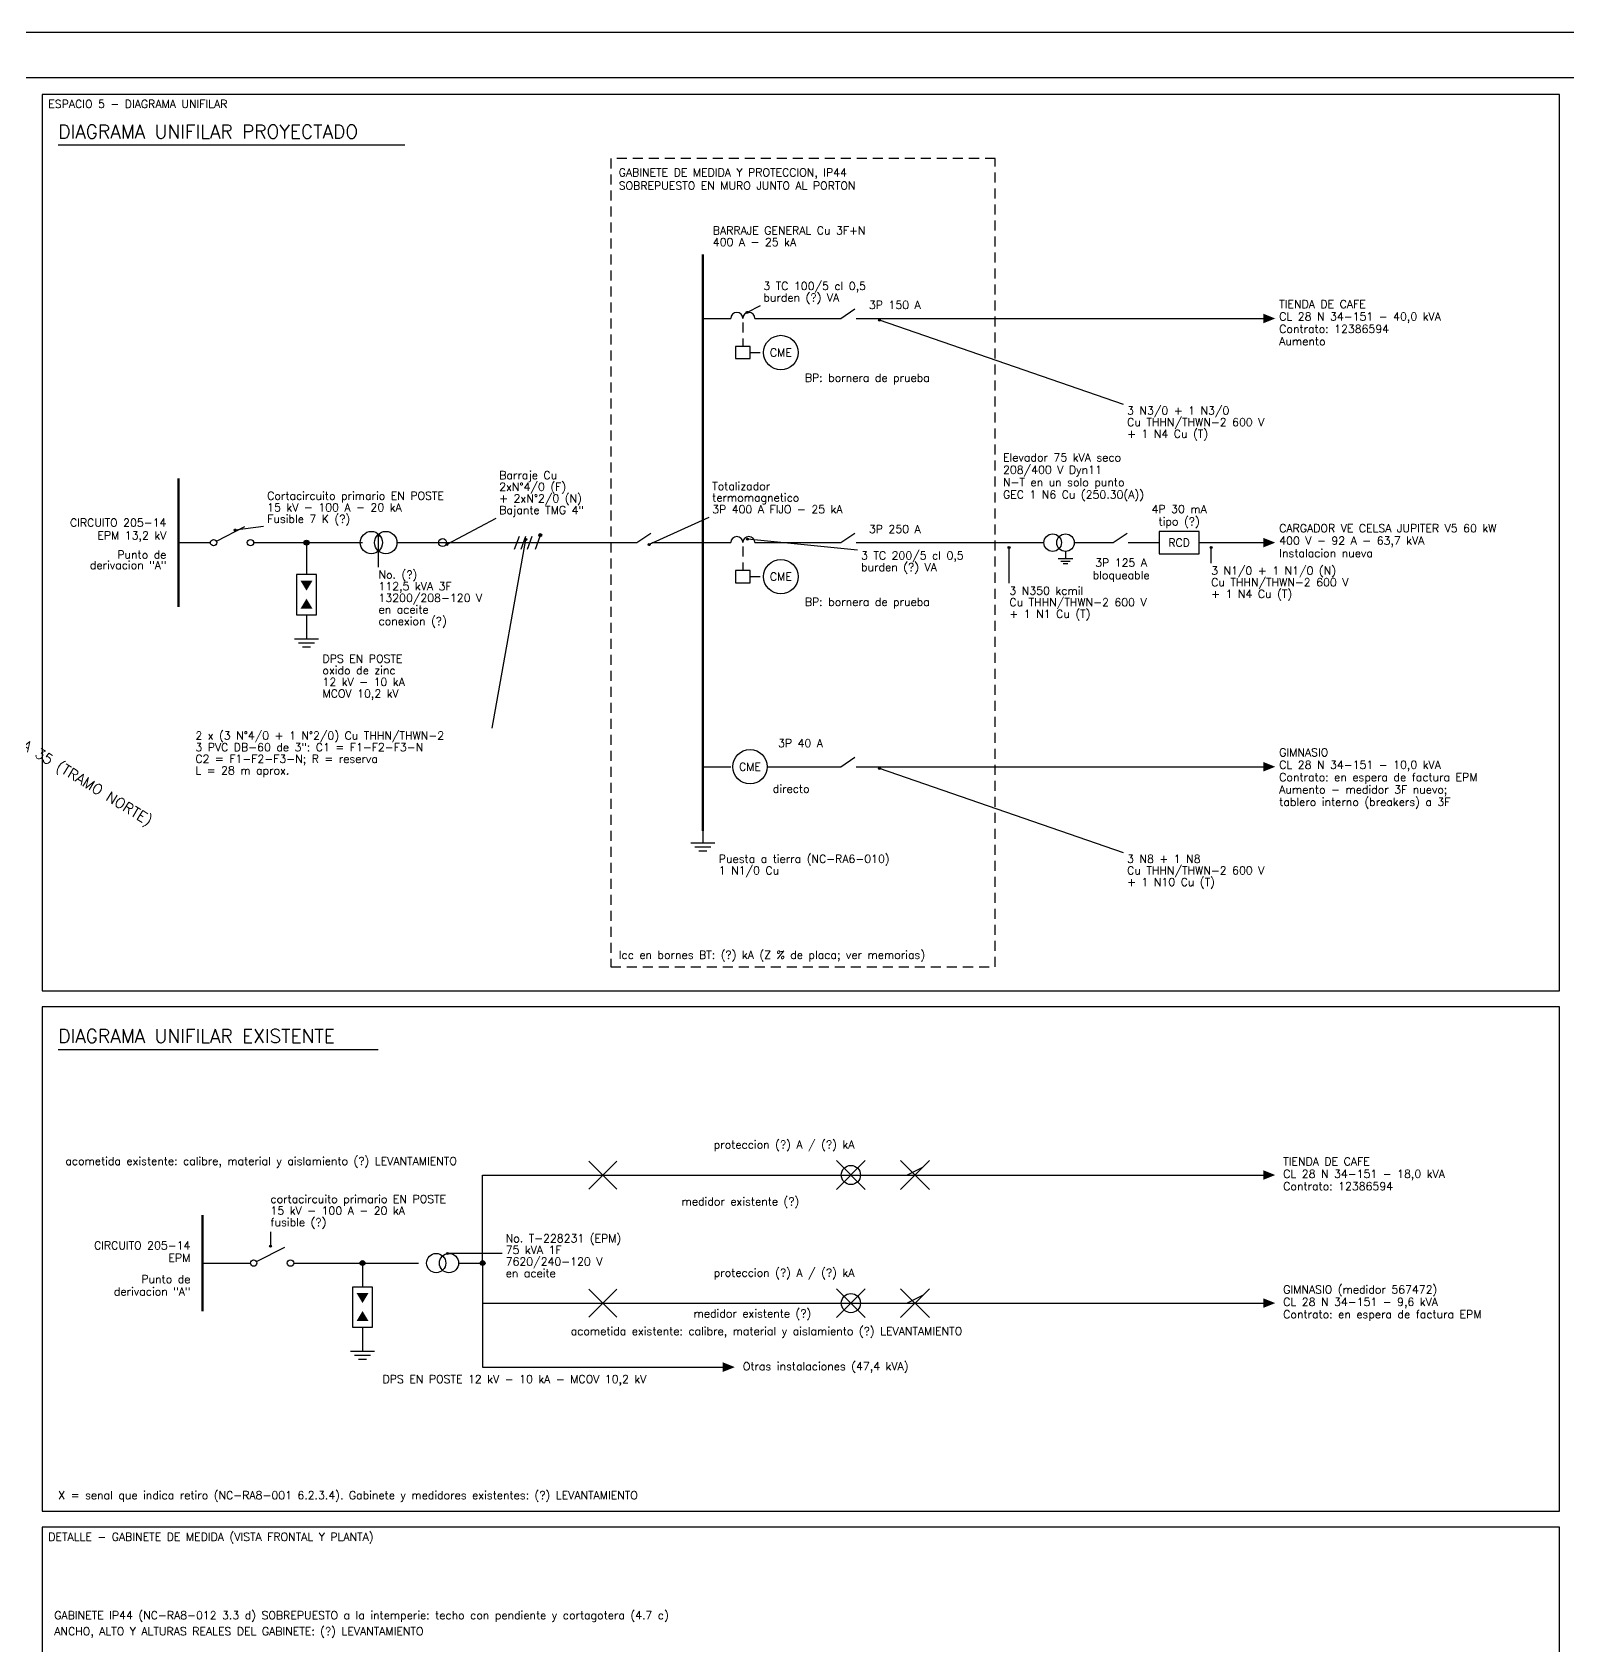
# Paper-space layout 'PLANO 01 DE 01' of a CAD drawing. Header units: millimetres. Extents: x 8 to 1180, y 4 to 828.
# Drawn here: x 394.5 to 778.1, y 424.4 to 827.5 of the extents above; entities that cross this region are included whole.
import ezdxf
from ezdxf.enums import TextEntityAlignment as Align

# ---------------------------------------------------------------- set-up
doc = ezdxf.new("R2010")
doc.units = ezdxf.units.MM
doc.linetypes.add('TRAZOS', pattern=[4, 2.5, -1.5])
doc.styles.add('E2', font='romans.shx')

psp = doc.layouts.new('PLANO 01 DE 01')

# ---------------------------------------------------------------- hatches: boundary and pattern name
h = psp.add_hatch(color=8)
edge = h.paths.add_edge_path()
edge.add_arc((573.07, 757.54), 0.25, 0, 360)
h = psp.add_hatch(color=8)
edge = h.paths.add_edge_path()
edge.add_arc((606.13, 755.61), 0.25, 0, 360)
for color, points in [(5, [(702, 754.8), (705, 756), (702, 757.2)]), (5, [(702, 698.8), (705, 700), (702, 701.2)]), (7, [(463, 688), (461.5, 690.5), (464.5, 690.5)]), (7, [(463, 686), (461.5, 683.5), (464.5, 683.5)]), (5, [(702, 642.8), (705, 644), (702, 645.2)]), (7, [(702, 540.8), (705, 542), (702, 543.2)]), (7, [(477, 510), (475.5, 512.5), (478.5, 512.5)]), (7, [(477, 508), (475.5, 505.5), (478.5, 505.5)]), (7, [(702, 508.8), (705, 510), (702, 511.2)]), (7, [(567, 492.8), (570, 494), (567, 495.2)])]:
    psp.add_hatch(color=color).paths.add_polyline_path(points)
h = psp.add_hatch(color=8)
edge = h.paths.add_edge_path()
edge.add_arc((445.19, 703.15), 0.25, 0, 360)
h = psp.add_hatch(color=8)
edge = h.paths.add_edge_path()
edge.add_arc((481, 701.8), 0.25, 0, 360)
h = psp.add_hatch(color=5)
edge = h.paths.add_edge_path()
edge.add_arc((521.4, 701.9), 0.35, 0, 360)
h = psp.add_hatch(color=7)
edge = h.paths.add_edge_path()
edge.add_arc((463, 700), 0.6, 0, 360)
h = psp.add_hatch(color=8)
edge = h.paths.add_edge_path()
edge.add_arc((498.06, 699.56), 0.25, 0, 360)
h = psp.add_hatch(color=8)
edge = h.paths.add_edge_path()
edge.add_arc((517.79, 700.82), 0.25, 0, 360)
h = psp.add_hatch(color=8)
edge = h.paths.add_edge_path()
edge.add_arc((548.59, 699.5), 0.25, 0, 360)
h = psp.add_hatch(color=8)
edge = h.paths.add_edge_path()
edge.add_arc((573.19, 700.88), 0.25, 0, 360)
h = psp.add_hatch(color=8)
edge = h.paths.add_edge_path()
edge.add_arc((638.5, 698.8), 0.25, 0, 360)
h = psp.add_hatch(color=8)
edge = h.paths.add_edge_path()
edge.add_arc((689, 698.8), 0.25, 0, 360)
h = psp.add_hatch(color=8)
edge = h.paths.add_edge_path()
edge.add_arc((606.13, 643.61), 0.25, 0, 360)
h = psp.add_hatch(color=8)
edge = h.paths.add_edge_path()
edge.add_arc((454, 524.2), 0.25, 0, 360)
h = psp.add_hatch(color=7)
edge = h.paths.add_edge_path()
edge.add_arc((477, 520), 0.6, 0, 360)
h = psp.add_hatch(color=8)
edge = h.paths.add_edge_path()
edge.add_arc((498.2, 522.4), 0.25, 0, 360)
h = psp.add_hatch(color=7)
edge = h.paths.add_edge_path()
edge.add_arc((507, 520), 0.6, 0, 360)

# ---------------------------------------------------------------- linework, layer by layer
at = {"color": 7}
for points in [[(7.81, 827.52), (7.81, 12.77), (7.81, 827.52), (1179.62, 827.52), (1179.62, 12.77), (7.81, 12.77)], [(401, 799.4), (487.53, 799.4)], [(440.5, 700.4), (447.6, 704)], [(431, 700), (439, 700)], [(449.8, 700), (477, 700)], [(463, 700), (463, 692)], [(463, 682), (463, 679)], [(463, 679), (463, 676)], [(460, 676), (466, 676)], [(461, 675), (465, 675)], [(462, 674), (464, 674)], [(401, 573.4), (480.93, 573.4)], [(507, 520), (507, 542), (702, 542)], [(613, 542), (617, 544)], [(450.5, 520.4), (457.6, 524)], [(437, 520), (449, 520)], [(459.8, 520), (491, 520)], [(477, 520), (477, 514)], [(501, 520), (507, 520)], [(507, 520), (507, 494), (567, 494)], [(507, 520), (507, 510), (702, 510)], [(613, 510), (617, 512)], [(477, 504), (477, 501)], [(477, 501), (477, 498)], [(474, 498), (480, 498)], [(475, 497), (479, 497)], [(476, 496), (478, 496)]]:
    psp.add_lwpolyline(points, dxfattribs=at)
for points in [[(21.72, 816.19), (1165.71, 816.19), (1165.71, 26.66), (21.72, 26.66)], [(397, 588), (776, 588), (776, 812), (397, 812)], [(460.5, 682), (465.5, 682), (465.5, 692), (460.5, 692)], [(397, 458), (776, 458), (776, 584), (397, 584)], [(474.5, 504), (479.5, 504), (479.5, 514), (474.5, 514)], [(397, 247), (776, 247), (776, 454), (397, 454)]]:
    psp.add_lwpolyline(points, close=True, dxfattribs=at)
at = {"color": 5, "linetype": 'TRAZOS'}
psp.add_lwpolyline([(539, 594), (635, 594), (635, 796), (539, 796)], close=True, dxfattribs=at)
at = {"color": 5, "lineweight": 100}
psp.add_lwpolyline([(562, 628), (562, 772)], dxfattribs=at)
at = {"color": 8}
for points in [[(576.31, 759.16), (573.07, 757.54)], [(667.13, 734.5), (606.13, 755.61)], [(510.31, 706.07), (498.06, 699.56)], [(563.51, 706.29), (548.59, 699.5)], [(452.3, 704.04), (445.19, 703.15)], [(481, 693.9), (481, 701.8)], [(509.38, 653.68), (517.79, 700.82)], [(600.65, 698.15), (573.19, 700.88)], [(638.5, 689.9), (638.5, 698.8)], [(689, 694.9), (689, 698.8)], [(667.13, 622.5), (606.13, 643.61)], [(454, 527.8), (454, 524.2)], [(511.86, 522.4), (498.2, 522.4)]]:
    psp.add_lwpolyline(points, dxfattribs=at)
at = {"color": 5}
for points in [[(596.5, 756), (600, 758.4)], [(562, 756), (569, 756)], [(575, 756), (578, 756)], [(578, 756), (595, 756)], [(595, 756), (596.5, 756)], [(600.3, 756), (602, 756)], [(602, 756), (702, 756)], [(515, 698.4), (516.2, 701.6)], [(516.6, 698.4), (517.8, 701.6)], [(518.2, 698.4), (519.4, 701.6)], [(520.2, 698.4), (521.4, 701.6)], [(545.5, 700), (549, 702.4)], [(596.5, 700), (600, 702.4)], [(664.5, 700), (668, 702.4)], [(485.6, 700), (537, 700)], [(537, 700), (544, 700)], [(544, 700), (545.5, 700)], [(549.3, 700), (551, 700)], [(551, 700), (562, 700)], [(562, 700), (569, 700)], [(575, 700), (578, 700)], [(578, 700), (595, 700)], [(595, 700), (596.5, 700)], [(600.3, 700), (602, 700)], [(602, 700), (647.2, 700)], [(652.6, 697.8), (652.6, 696)], [(654.8, 700), (663, 700)], [(663, 700), (664.5, 700)], [(668.3, 700), (670, 700)], [(670, 700), (676, 700)], [(686, 700), (702, 700)], [(650.8, 696), (654.4, 696)], [(651.4, 695.4), (653.8, 695.4)], [(652, 694.8), (653.2, 694.8)], [(596.5, 644), (600, 646.4)], [(562, 644), (569, 644)], [(578.1, 644), (595, 644)], [(595, 644), (596.5, 644)], [(600.3, 644), (602, 644)], [(602, 644), (702, 644)], [(559, 625), (565, 625)], [(562, 628), (562, 625)], [(560, 624), (564, 624)], [(561, 623), (563, 623)]]:
    psp.add_lwpolyline(points, dxfattribs=at)
at = {"color": 5, "linetype": 'TRAZOS'}
for points in [[(572, 755), (572, 749)], [(573.8, 747.5), (577.2, 747.5)], [(572, 699), (572, 693)], [(573.8, 691.5), (577.2, 691.5)]]:
    psp.add_lwpolyline(points, dxfattribs=at)
at = {"color": 5}
for points in [[(570.2, 746), (573.8, 746), (573.8, 749), (570.2, 749)], [(676, 697.2), (686, 697.2), (686, 702.8), (676, 702.8)], [(570.2, 690), (573.8, 690), (573.8, 693), (570.2, 693)]]:
    psp.add_lwpolyline(points, close=True, dxfattribs=at)
at = {"color": 7, "lineweight": 70}
for points in [[(431, 684), (431, 716)], [(437, 508), (437, 532)]]:
    psp.add_lwpolyline(points, dxfattribs=at)
at = {"color": 1}
for points in [[(533.5, 538.5), (540.5, 545.5)], [(533.5, 545.5), (540.5, 538.5)], [(595.4, 538.4), (602.6, 545.6)], [(595.4, 545.6), (602.6, 538.4)], [(611.4, 538.4), (618.6, 545.6)], [(611.4, 545.6), (618.6, 538.4)], [(533.5, 506.5), (540.5, 513.5)], [(533.5, 513.5), (540.5, 506.5)], [(595.4, 506.4), (602.6, 513.6)], [(595.4, 513.6), (602.6, 506.4)], [(611.4, 506.4), (618.6, 513.6)], [(611.4, 513.6), (618.6, 506.4)]]:
    psp.add_lwpolyline(points, dxfattribs=at)
at = {"color": 8}
for centre in [(573.07, 757.54), (606.13, 755.61), (445.19, 703.15), (481, 701.8), (498.06, 699.56), (517.79, 700.82), (548.59, 699.5), (573.19, 700.88), (638.5, 698.8), (689, 698.8), (606.13, 643.61), (454, 524.2), (498.2, 522.4)]:
    psp.add_circle(centre, 0.25, dxfattribs=at)
at = {"color": 5}
for centre, radius in [((581.5, 747.5), 4.3), ((479.2, 700), 2.8), ((482.8, 700), 2.8), ((521.4, 701.9), 0.35), ((649.4, 700), 2.2), ((652.6, 700), 2.2), ((497, 700), 1), ((581.5, 691.5), 4.3), ((573.8, 644), 4.3)]:
    psp.add_circle(centre, radius, dxfattribs=at)
at = {"color": 7}
for centre, radius in [((439.8, 700), 0.8), ((449, 700), 0.8), ((463, 700), 0.6), ((599, 542), 2.4), ((449.8, 520), 0.8), ((459, 520), 0.8), ((477, 520), 0.6), ((495.4, 520), 2.4), ((498.6, 520), 2.4), ((507, 520), 0.6), ((599, 510), 2.4)]:
    psp.add_circle(centre, radius, dxfattribs=at)
at = {"color": 5}
for centre in [(570.5, 756), (573.5, 756), (570.5, 700), (573.5, 700)]:
    psp.add_arc(centre, 1.5, 0, 180, dxfattribs=at)

# ---------------------------------------------------------------- texts
at = {"color": 8, "style": 'E2'}
for s, p in [('ESPACIO 5 - DIAGRAMA UNIFILAR', (398.5, 808.6)), ('DETALLE - GABINETE DE MEDIDA (VISTA FRONTAL Y PLANTA)', (398.5, 450.6))]:
    psp.add_text(s, height=2, dxfattribs=at).set_placement(p)
at = {"color": 7, "style": 'E2'}
for s, height, p in [('DIAGRAMA UNIFILAR PROYECTADO', 3.4, (401, 801)), ('GABINETE DE MEDIDA Y PROTECCION, IP44', 2, (541, 791.5)), ('SOBREPUESTO EN MURO JUNTO AL PORTON', 2, (541, 788.2)), ('TIENDA DE CAFE', 2, (706, 758.6)), ('CL 28 N 34-151 - 40,0 kVA', 2, (706, 755.5)), ('Contrato: 12386594', 2, (706, 752.4)), ('Aumento', 2, (706, 749.3)), ('Cortacircuito primario EN POSTE', 2, (453.19, 710.71)), ('15 kV - 100 A - 20 kA', 2, (453.19, 707.81)), ('Fusible 7 K (?)', 2, (453.19, 704.91)), ('CARGADOR VE CELSA JUPITER V5 60 kW', 2, (706, 702.6)), ('400 V - 92 A - 63,7 kVA', 2, (706, 699.5)), ('Instalacion nueva', 2, (706, 696.4)), ('oxido de zinc', 2, (467, 667.1)), ('DPS EN POSTE', 2, (467, 670)), ('12 kV - 10 kA', 2, (467, 664.2)), ('MCOV 10,2 kV', 2, (467, 661.3)), ('GIMNASIO', 2, (706, 646.6)), ('CL 28 N 34-151 - 10,0 kVA', 2, (706, 643.5)), ('Contrato: en espera de factura EPM', 2, (706, 640.4)), ('Aumento - medidor 3F nuevo;', 2, (706, 637.3)), ('tablero interno (breakers) a 3F', 2, (706, 634.2)), ('DIAGRAMA UNIFILAR EXISTENTE', 3.4, (401, 575)), ('TIENDA DE CAFE', 2, (707, 544.4)), ('CL 28 N 34-151 - 18,0 kVA', 2, (707, 541.3)), ('Contrato: 12386594', 2, (707, 538.2)), ('cortacircuito primario EN POSTE', 2, (454, 535)), ('15 kV - 100 A - 20 kA', 2, (454, 532.1)), ('fusible (?)', 2, (454, 529.2)), ('75 kVA 1F', 2, (512.76, 522.28)), ('No. T-228231 (EPM)', 2, (512.76, 525.18)), ('7620/240-120 V', 2, (512.76, 519.38)), ('en aceite', 2, (512.76, 516.48)), ('GIMNASIO (medidor 567472)', 2, (707, 512.4)), ('CL 28 N 34-151 - 9,6 kVA', 2, (707, 509.3)), ('Contrato: en espera de factura EPM', 2, (707, 506.2)), ('DPS EN POSTE 12 kV - 10 kA - MCOV 10,2 kV', 2, (482, 490)), ('Otras instalaciones (47,4 kVA)', 2, (572, 493.2)), ('X = senal que indica retiro (NC-RA8-001 6.2.3.4). Gabinete y medidores existentes: (?) LEVANTAMIENTO', 2, (401, 461)), ('GABINETE IP44 (NC-RA8-012 3.3 d) SOBREPUESTO a la intemperie: techo con pendiente y cortagotera (4.7 c)', 2, (400, 431))]:
    psp.add_text(s, height=height, dxfattribs=at).set_placement(p)
at = {"color": 5, "style": 'E2'}
for s, p in [('BARRAJE GENERAL Cu 3F+N', (564.5, 777)), ('400 A - 25 kA', (564.5, 774.1)), ('3 TC 100/5 cl 0,5', (577.14, 763.13)), ('burden (?) VA', (577.14, 760.23)), ('3P 150 A', (603.5, 758.4)), ('BP: bornera de prueba', (587.5, 740.2)), ('3 N3/0 + 1 N3/0', (668, 732)), ('Cu THHN/THWN-2 600 V', (668, 729.1)), ('+ 1 N4 Cu (T)', (668, 726.2)), ('Elevador 75 kVA seco', (637, 720.3)), ('Barraje Cu', (511.14, 715.85)), ('208/400 V Dyn11', (637, 717.2)), ('2xN°4/0 (F)', (511.14, 712.95)), ('Totalizador', (564.35, 713.14)), ('N-T en un solo punto', (637, 714.1)), ('+ 2xN°2/0 (N)', (511.14, 710.05)), ('termomagnetico', (564.35, 710.24)), ('GEC 1 N6 Cu (250.30(A))', (637, 711)), ('Bajante TMG 4"', (511.14, 707.15)), ('3P 400 A FIJO - 25 kA', (564.35, 707.34)), ('3P 250 A', (603.5, 702.4)), ('3 TC 200/5 cl 0,5', (601.54, 695.79)), ('No. (?)', (481, 691)), ('burden (?) VA', (601.54, 692.89)), ('3 N1/0 + 1 N1/0 (N)', (689, 692)), ('112,5 kVA 3F', (481, 688.1)), ('Cu THHN/THWN-2 600 V', (689, 689.1)), ('13200/208-120 V', (481, 685.2)), ('BP: bornera de prueba', (587.5, 684.2)), ('3 N350 kcmil', (638.6, 687)), ('Cu THHN/THWN-2 600 V', (638.6, 684.1)), ('+ 1 N4 Cu (T)', (689, 686.2)), ('en aceite', (481, 682.3)), ('conexion (?)', (481, 679.4)), ('+ 1 N1 Cu (T)', (638.6, 681.2)), ('2 x (3 N°4/0 + 1 N°2/0) Cu THHN/THWN-2', (435.24, 650.79)), ('3 PVC DB-60 de 3": C1 = F1-F2-F3-N', (435.24, 647.89)), ('3P 40 A', (580.8, 648.9)), ('C2 = F1-F2-F3-N; R = reserva', (435.24, 644.99)), ('L = 28 m aprox.', (435.24, 642.09)), ('directo', (579.5, 637.5)), ('Puesta a tierra (NC-RA6-010)', (566, 620)), ('3 N8 + 1 N8', (668, 620)), ('1 N1/0 Cu', (566, 617.1)), ('Cu THHN/THWN-2 600 V', (668, 617.1)), ('+ 1 N10 Cu (T)', (668, 614.2))]:
    psp.add_text(s, height=2, dxfattribs=at).set_placement(p)
at = {"color": 7, "style": 'E2'}
for s, p in [('CME', (581.5, 747.5)), ('RCD', (681, 700)), ('CME', (581.5, 691.5)), ('CME', (573.8, 644))]:
    psp.add_text(s, height=2, dxfattribs=at).set_placement(p, align=Align.MIDDLE_CENTER)
for s, p in [('CIRCUITO 205-14', (428, 704)), ('EPM 13,2 kV', (428, 700.8)), ('Punto de', (428, 696)), ('derivacion "A"', (428, 693.4)), ('CIRCUITO 205-14', (434, 523.4)), ('EPM', (434, 520.3)), ('Punto de', (434, 515)), ('derivacion "A"', (434, 511.9))]:
    psp.add_text(s, height=2, dxfattribs=at).set_placement(p, align=Align.RIGHT)
at = {"color": 5, "style": 'E2'}
for s, p in [('4P 30 mA', (681, 707.4)), ('3P 125 A', (666.5, 694)), ('bloqueable', (666.5, 690.9))]:
    psp.add_text(s, height=2, dxfattribs=at).set_placement(p, align=Align.CENTER)
at = {"color": 6, "style": 'E2'}
psp.add_text('tipo (?)', height=2, dxfattribs=at).set_placement((681, 704.3), align=Align.CENTER)
at = {"color": 7, "style": 'E2'}
psp.add_text('CARRERA 35 (TRAMO NORTE)', height=2.6, rotation=-31.5035, dxfattribs=at).set_placement((380.17, 655.68))
at = {"color": 6, "style": 'E2'}
for s, p in [('Icc en bornes BT: (?) kA (Z % de placa; ver memorias)', (541, 596)), ('proteccion (?) A / (?) kA', (564.74, 548.6)), ('acometida existente: calibre, material y aislamiento (?) LEVANTAMIENTO', (402.76, 544.5)), ('medidor existente (?)', (556.71, 534.4)), ('proteccion (?) A / (?) kA', (564.74, 516.6)), ('medidor existente (?)', (559.71, 506.4)), ('acometida existente: calibre, material y aislamiento (?) LEVANTAMIENTO', (529, 502)), ('ANCHO, ALTO Y ALTURAS REALES DEL GABINETE: (?) LEVANTAMIENTO', (400, 427))]:
    psp.add_text(s, height=2, dxfattribs=at).set_placement(p)

doc.saveas('drawing.dxf')
